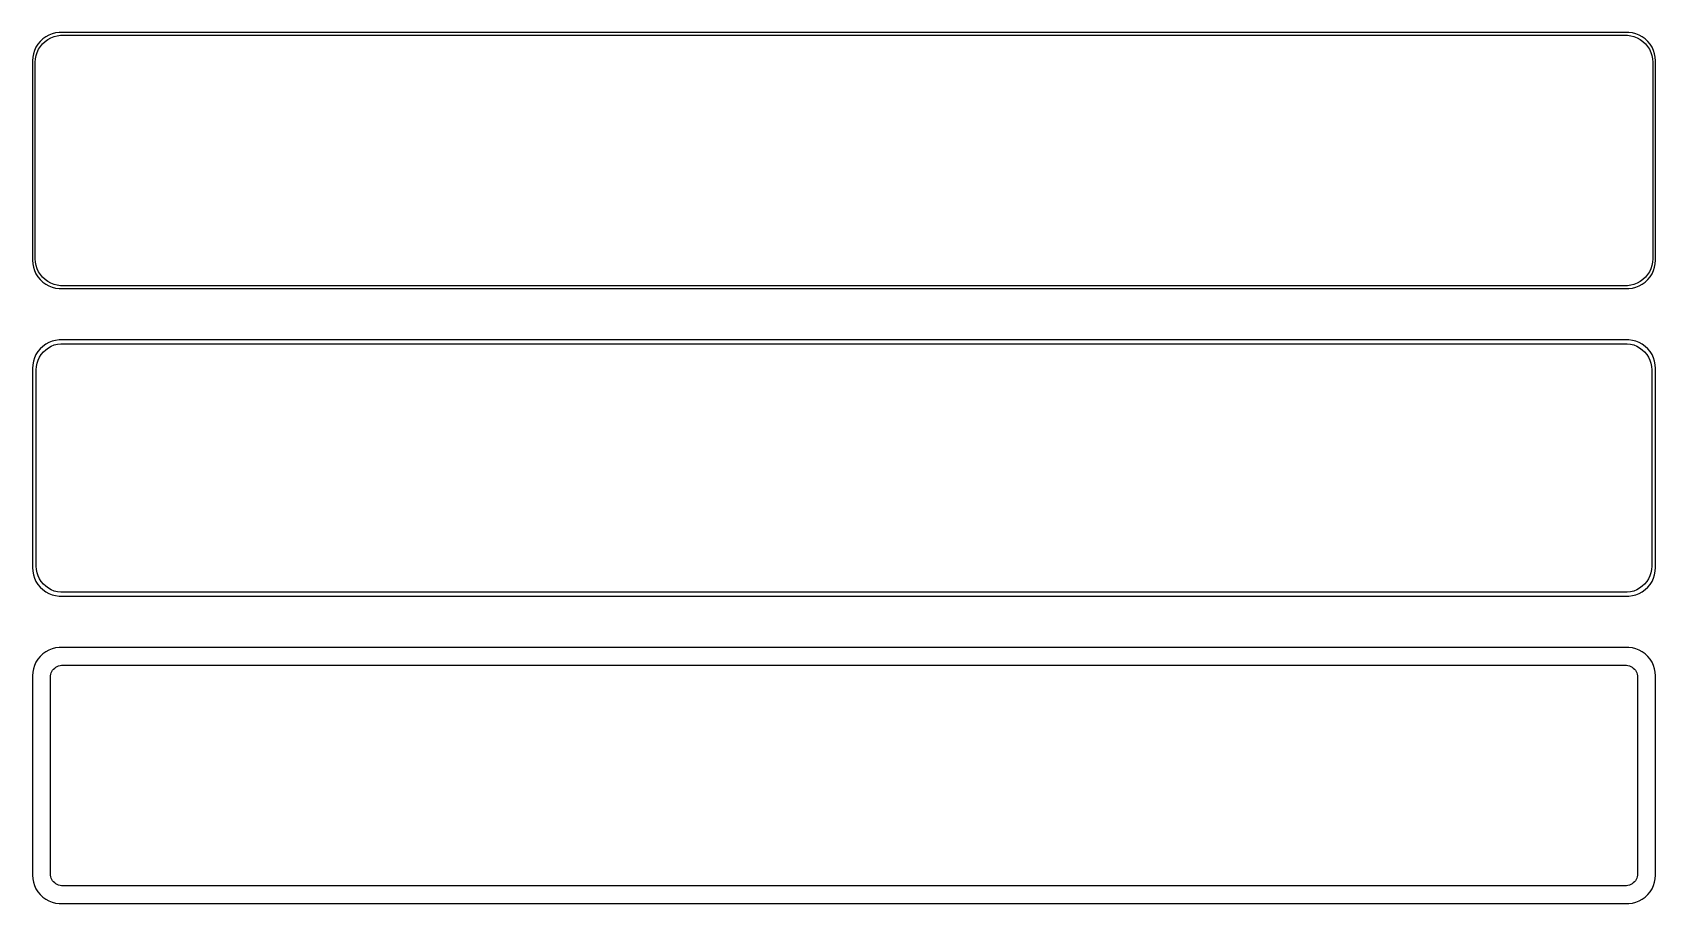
# Model space of a CAD drawing. Header units: metres. Extents: x -142 to 142, y 140 to 292.
import ezdxf

# ---------------------------------------------------------------- set-up
doc = ezdxf.new("R2010")
doc.units = ezdxf.units.M

msp = doc.modelspace()

# ---------------------------------------------------------------- linework, layer by layer
for p, q in [((-141.145, 290.923), (-141.545, 290.439)), ((-140.687, 291.353), (-141.145, 290.923)), ((-140.713, 290.502), (-140.278, 290.91)), ((-140.179, 291.722), (-140.687, 291.353)), ((-140.278, 290.91), (-139.795, 291.261)), ((-139.629, 292.024), (-140.179, 291.722)), ((-139.795, 291.261), (-139.272, 291.548)), ((-139.045, 292.255), (-139.629, 292.024)), ((-139.272, 291.548), (-138.718, 291.768)), ((-138.437, 292.411), (-139.045, 292.255)), ((-138.718, 291.768), (-138.14, 291.916)), ((-137.814, 292.49), (-138.437, 292.411)), ((-138.14, 291.916), (-137.548, 291.991)), ((137.814, 292.49), (-137.814, 292.49)), ((-137.548, 291.991), (137.548, 291.991)), ((137.548, 291.991), (138.14, 291.916)), ((138.437, 292.411), (137.814, 292.49)), ((138.14, 291.916), (138.718, 291.768)), ((139.045, 292.255), (138.437, 292.411)), ((138.718, 291.768), (139.272, 291.548)), ((139.629, 292.024), (139.045, 292.255)), ((139.272, 291.548), (139.795, 291.261)), ((140.179, 291.722), (139.629, 292.024)), ((139.795, 291.261), (140.278, 290.91)), ((140.687, 291.353), (140.179, 291.722)), ((140.278, 290.91), (140.713, 290.502)), ((141.145, 290.923), (140.687, 291.353)), ((141.545, 290.439), (141.145, 290.923)), ((-142.461, 288.127), (-142.5, 287.5)), ((-142.343, 288.743), (-142.461, 288.127)), ((-142.149, 289.341), (-142.343, 288.743)), ((-141.882, 289.909), (-142.149, 289.341)), ((-141.963, 287.845), (-141.851, 288.431)), ((-141.545, 290.439), (-141.882, 289.909)), ((-141.851, 288.431), (-141.666, 288.999)), ((-141.666, 288.999), (-141.412, 289.538)), ((-141.412, 289.538), (-141.093, 290.042)), ((-141.093, 290.042), (-140.713, 290.502)), ((140.713, 290.502), (141.093, 290.042)), ((141.093, 290.042), (141.412, 289.538)), ((141.412, 289.538), (141.666, 288.999)), ((141.882, 289.909), (141.545, 290.439)), ((141.666, 288.999), (141.851, 288.431)), ((141.851, 288.431), (141.963, 287.845)), ((142.149, 289.341), (141.882, 289.909)), ((142.343, 288.743), (142.149, 289.341)), ((142.461, 288.127), (142.343, 288.743)), ((142.5, 287.5), (142.461, 288.127)), ((-142.5, 287.5), (-142.5, 252.5)), ((-142, 287.25), (-141.963, 287.845)), ((-142, 252.75), (-142, 287.25)), ((141.963, 287.845), (142, 287.25)), ((142, 287.25), (142, 252.75)), ((142.5, 252.5), (142.5, 287.5)), ((-142.5, 252.5), (-142.461, 251.873)), ((-142.461, 251.873), (-142.343, 251.257)), ((-142.343, 251.257), (-142.149, 250.659)), ((-141.963, 252.155), (-142, 252.75)), ((-141.851, 251.569), (-141.963, 252.155)), ((-141.666, 251.001), (-141.851, 251.569)), ((-141.412, 250.462), (-141.666, 251.001)), ((141.666, 251.001), (141.412, 250.462)), ((141.851, 251.569), (141.666, 251.001)), ((141.963, 252.155), (141.851, 251.569)), ((142, 252.75), (141.963, 252.155)), ((142.149, 250.659), (142.343, 251.257)), ((142.343, 251.257), (142.461, 251.873)), ((142.461, 251.873), (142.5, 252.5)), ((-142.149, 250.659), (-141.882, 250.091)), ((-141.882, 250.091), (-141.545, 249.561)), ((-141.545, 249.561), (-141.145, 249.077)), ((-141.093, 249.958), (-141.412, 250.462)), ((-141.145, 249.077), (-140.687, 248.647)), ((-140.713, 249.498), (-141.093, 249.958)), ((-140.278, 249.09), (-140.713, 249.498)), ((-140.687, 248.647), (-140.179, 248.278)), ((-139.795, 248.739), (-140.278, 249.09)), ((-140.179, 248.278), (-139.629, 247.976)), ((-139.272, 248.452), (-139.795, 248.739)), ((-139.629, 247.976), (-139.045, 247.745)), ((-138.718, 248.232), (-139.272, 248.452)), ((-138.14, 248.084), (-138.718, 248.232)), ((-137.548, 248.009), (-138.14, 248.084)), ((137.548, 248.009), (-137.548, 248.009)), ((138.14, 248.084), (137.548, 248.009)), ((138.718, 248.232), (138.14, 248.084)), ((139.272, 248.452), (138.718, 248.232)), ((139.045, 247.745), (139.629, 247.976)), ((139.795, 248.739), (139.272, 248.452)), ((139.629, 247.976), (140.179, 248.278)), ((140.278, 249.09), (139.795, 248.739)), ((140.179, 248.278), (140.687, 248.647)), ((140.713, 249.498), (140.278, 249.09)), ((140.687, 248.647), (141.145, 249.077)), ((141.093, 249.958), (140.713, 249.498)), ((141.412, 250.462), (141.093, 249.958)), ((141.145, 249.077), (141.545, 249.561)), ((141.545, 249.561), (141.882, 250.091)), ((141.882, 250.091), (142.149, 250.659)), ((-139.045, 247.745), (-138.437, 247.589)), ((-138.437, 247.589), (-137.814, 247.51)), ((-137.814, 247.51), (137.814, 247.51)), ((137.814, 247.51), (138.437, 247.589)), ((138.437, 247.589), (139.045, 247.745)), ((-141.145, 236.923), (-141.545, 236.439)), ((-140.687, 237.353), (-141.145, 236.923)), ((-140.179, 237.722), (-140.687, 237.353)), ((-140.588, 236.384), (-140.168, 236.778)), ((-139.629, 238.024), (-140.179, 237.722)), ((-140.168, 236.778), (-139.703, 237.116)), ((-139.703, 237.116), (-139.199, 237.393)), ((-139.045, 238.255), (-139.629, 238.024)), ((-139.199, 237.393), (-138.665, 237.604)), ((-138.437, 238.411), (-139.045, 238.255)), ((-138.665, 237.604), (-138.108, 237.747)), ((-137.814, 238.49), (-138.437, 238.411)), ((-138.108, 237.747), (-137.537, 237.819)), ((137.814, 238.49), (-137.814, 238.49)), ((-137.537, 237.819), (137.537, 237.819)), ((137.537, 237.819), (138.108, 237.747)), ((138.437, 238.411), (137.814, 238.49)), ((138.108, 237.747), (138.665, 237.604)), ((139.045, 238.255), (138.437, 238.411)), ((138.665, 237.604), (139.199, 237.393)), ((139.629, 238.024), (139.045, 238.255)), ((139.199, 237.393), (139.703, 237.116)), ((140.179, 237.722), (139.629, 238.024)), ((139.703, 237.116), (140.168, 236.778)), ((140.168, 236.778), (140.588, 236.384)), ((140.687, 237.353), (140.179, 237.722)), ((141.145, 236.923), (140.687, 237.353)), ((141.545, 236.439), (141.145, 236.923)), ((-142.461, 234.127), (-142.5, 233.5)), ((-142.343, 234.743), (-142.461, 234.127)), ((-142.149, 235.341), (-142.343, 234.743)), ((-141.882, 235.909), (-142.149, 235.341)), ((-141.545, 236.439), (-141.882, 235.909)), ((-141.828, 233.25), (-141.792, 233.824)), ((-141.792, 233.824), (-141.685, 234.389)), ((-141.685, 234.389), (-141.507, 234.935)), ((-141.507, 234.935), (-141.262, 235.456)), ((-141.262, 235.456), (-140.954, 235.941)), ((-140.954, 235.941), (-140.588, 236.384)), ((140.588, 236.384), (140.954, 235.941)), ((140.954, 235.941), (141.262, 235.456)), ((141.262, 235.456), (141.507, 234.935)), ((141.507, 234.935), (141.685, 234.389)), ((141.882, 235.909), (141.545, 236.439)), ((141.685, 234.389), (141.792, 233.824)), ((141.792, 233.824), (141.828, 233.25)), ((142.149, 235.341), (141.882, 235.909)), ((142.343, 234.743), (142.149, 235.341)), ((142.461, 234.127), (142.343, 234.743)), ((142.5, 233.5), (142.461, 234.127)), ((-142.5, 233.5), (-142.5, 198.5)), ((-141.828, 198.75), (-141.828, 233.25)), ((141.828, 233.25), (141.828, 198.75)), ((142.5, 198.5), (142.5, 233.5)), ((-142.5, 198.5), (-142.461, 197.873)), ((-142.461, 197.873), (-142.343, 197.257)), ((-142.343, 197.257), (-142.149, 196.659)), ((-142.149, 196.659), (-141.882, 196.091)), ((-141.792, 198.176), (-141.828, 198.75)), ((-141.685, 197.611), (-141.792, 198.176)), ((-141.507, 197.065), (-141.685, 197.611)), ((-141.262, 196.544), (-141.507, 197.065)), ((141.507, 197.065), (141.262, 196.544)), ((141.685, 197.611), (141.507, 197.065)), ((141.792, 198.176), (141.685, 197.611)), ((141.828, 198.75), (141.792, 198.176)), ((141.882, 196.091), (142.149, 196.659)), ((142.149, 196.659), (142.343, 197.257)), ((142.343, 197.257), (142.461, 197.873)), ((142.461, 197.873), (142.5, 198.5)), ((-141.882, 196.091), (-141.545, 195.561)), ((-141.545, 195.561), (-141.145, 195.077)), ((-140.954, 196.059), (-141.262, 196.544)), ((-141.145, 195.077), (-140.687, 194.647)), ((-140.588, 195.616), (-140.954, 196.059)), ((-140.687, 194.647), (-140.179, 194.278)), ((-140.168, 195.222), (-140.588, 195.616)), ((-140.179, 194.278), (-139.629, 193.976)), ((-139.703, 194.884), (-140.168, 195.222)), ((-139.199, 194.607), (-139.703, 194.884)), ((-139.629, 193.976), (-139.045, 193.745)), ((-138.665, 194.396), (-139.199, 194.607)), ((-138.108, 194.253), (-138.665, 194.396)), ((-137.537, 194.181), (-138.108, 194.253)), ((137.537, 194.181), (-137.537, 194.181)), ((138.108, 194.253), (137.537, 194.181)), ((138.665, 194.396), (138.108, 194.253)), ((139.199, 194.607), (138.665, 194.396)), ((139.045, 193.745), (139.629, 193.976)), ((139.703, 194.884), (139.199, 194.607)), ((139.629, 193.976), (140.179, 194.278)), ((140.168, 195.222), (139.703, 194.884)), ((140.588, 195.616), (140.168, 195.222)), ((140.179, 194.278), (140.687, 194.647)), ((140.954, 196.059), (140.588, 195.616)), ((140.687, 194.647), (141.145, 195.077)), ((141.262, 196.544), (140.954, 196.059)), ((141.145, 195.077), (141.545, 195.561)), ((141.545, 195.561), (141.882, 196.091)), ((-139.045, 193.745), (-138.437, 193.589)), ((-138.437, 193.589), (-137.814, 193.51)), ((-137.814, 193.51), (137.814, 193.51)), ((137.814, 193.51), (138.437, 193.589)), ((138.437, 193.589), (139.045, 193.745)), ((-141.545, 182.439), (-141.882, 181.909)), ((-141.145, 182.923), (-141.545, 182.439)), ((-140.687, 183.353), (-141.145, 182.923)), ((-140.179, 183.722), (-140.687, 183.353)), ((-139.629, 184.024), (-140.179, 183.722)), ((-139.045, 184.255), (-139.629, 184.024)), ((-138.437, 184.411), (-139.045, 184.255)), ((-137.814, 184.49), (-138.437, 184.411)), ((137.814, 184.49), (-137.814, 184.49)), ((138.437, 184.411), (137.814, 184.49)), ((139.045, 184.255), (138.437, 184.411)), ((139.629, 184.024), (139.045, 184.255)), ((140.179, 183.722), (139.629, 184.024)), ((140.687, 183.353), (140.179, 183.722)), ((141.145, 182.923), (140.687, 183.353)), ((141.545, 182.439), (141.145, 182.923)), ((141.882, 181.909), (141.545, 182.439)), ((-142.461, 180.127), (-142.5, 179.5)), ((-142.343, 180.743), (-142.461, 180.127)), ((-142.149, 181.341), (-142.343, 180.743)), ((-141.882, 181.909), (-142.149, 181.341)), ((-139.343, 179.514), (-139.293, 179.775)), ((-139.293, 179.775), (-139.211, 180.027)), ((-139.211, 180.027), (-139.099, 180.266)), ((-139.099, 180.266), (-138.957, 180.49)), ((-138.957, 180.49), (-138.788, 180.694)), ((-138.788, 180.694), (-138.595, 180.875)), ((-138.595, 180.875), (-138.38, 181.031)), ((-138.38, 181.031), (-138.148, 181.159)), ((-138.148, 181.159), (-137.902, 181.256)), ((-137.902, 181.256), (-137.645, 181.322)), ((-137.645, 181.322), (-137.382, 181.355)), ((-137.382, 181.355), (137.382, 181.355)), ((137.382, 181.355), (137.645, 181.322)), ((137.645, 181.322), (137.902, 181.256)), ((137.902, 181.256), (138.148, 181.159)), ((138.148, 181.159), (138.38, 181.031)), ((138.38, 181.031), (138.595, 180.875)), ((138.595, 180.875), (138.788, 180.694)), ((138.788, 180.694), (138.957, 180.49)), ((138.957, 180.49), (139.099, 180.266)), ((139.099, 180.266), (139.211, 180.027)), ((139.211, 180.027), (139.293, 179.775)), ((139.293, 179.775), (139.343, 179.514)), ((142.149, 181.341), (141.882, 181.909)), ((142.343, 180.743), (142.149, 181.341)), ((142.461, 180.127), (142.343, 180.743)), ((142.5, 179.5), (142.461, 180.127)), ((-142.5, 179.5), (-142.5, 144.5)), ((-139.36, 179.25), (-139.343, 179.514)), ((-139.36, 144.75), (-139.36, 179.25)), ((139.343, 179.514), (139.36, 179.25)), ((139.36, 179.25), (139.36, 144.75)), ((142.5, 144.5), (142.5, 179.5)), ((-142.5, 144.5), (-142.461, 143.873)), ((-142.461, 143.873), (-142.343, 143.257)), ((-142.343, 143.257), (-142.149, 142.659)), ((-142.149, 142.659), (-141.882, 142.091)), ((-139.343, 144.486), (-139.36, 144.75)), ((-139.293, 144.225), (-139.343, 144.486)), ((-139.211, 143.973), (-139.293, 144.225)), ((-139.099, 143.734), (-139.211, 143.973)), ((-138.957, 143.51), (-139.099, 143.734)), ((-138.788, 143.306), (-138.957, 143.51)), ((-138.595, 143.125), (-138.788, 143.306)), ((-138.38, 142.969), (-138.595, 143.125)), ((-138.148, 142.841), (-138.38, 142.969)), ((-137.902, 142.744), (-138.148, 142.841)), ((-137.645, 142.678), (-137.902, 142.744)), ((-137.382, 142.645), (-137.645, 142.678)), ((137.382, 142.645), (-137.382, 142.645)), ((137.645, 142.678), (137.382, 142.645)), ((137.902, 142.744), (137.645, 142.678)), ((138.148, 142.841), (137.902, 142.744)), ((138.38, 142.969), (138.148, 142.841)), ((138.595, 143.125), (138.38, 142.969)), ((138.788, 143.306), (138.595, 143.125)), ((138.957, 143.51), (138.788, 143.306)), ((139.099, 143.734), (138.957, 143.51)), ((139.211, 143.973), (139.099, 143.734)), ((139.293, 144.225), (139.211, 143.973)), ((139.343, 144.486), (139.293, 144.225)), ((139.36, 144.75), (139.343, 144.486)), ((141.882, 142.091), (142.149, 142.659)), ((142.149, 142.659), (142.343, 143.257)), ((142.343, 143.257), (142.461, 143.873)), ((142.461, 143.873), (142.5, 144.5)), ((-141.882, 142.091), (-141.545, 141.561)), ((-141.545, 141.561), (-141.145, 141.077)), ((-141.145, 141.077), (-140.687, 140.647)), ((-140.687, 140.647), (-140.179, 140.278)), ((-140.179, 140.278), (-139.629, 139.976)), ((-139.629, 139.976), (-139.045, 139.745)), ((-139.045, 139.745), (-138.437, 139.589)), ((138.437, 139.589), (139.045, 139.745)), ((139.045, 139.745), (139.629, 139.976)), ((139.629, 139.976), (140.179, 140.278)), ((140.179, 140.278), (140.687, 140.647)), ((140.687, 140.647), (141.145, 141.077)), ((141.145, 141.077), (141.545, 141.561)), ((141.545, 141.561), (141.882, 142.091)), ((-138.437, 139.589), (-137.814, 139.51)), ((-137.814, 139.51), (137.814, 139.51)), ((137.814, 139.51), (138.437, 139.589))]:
    msp.add_line(p, q)

doc.saveas('drawing.dxf')
